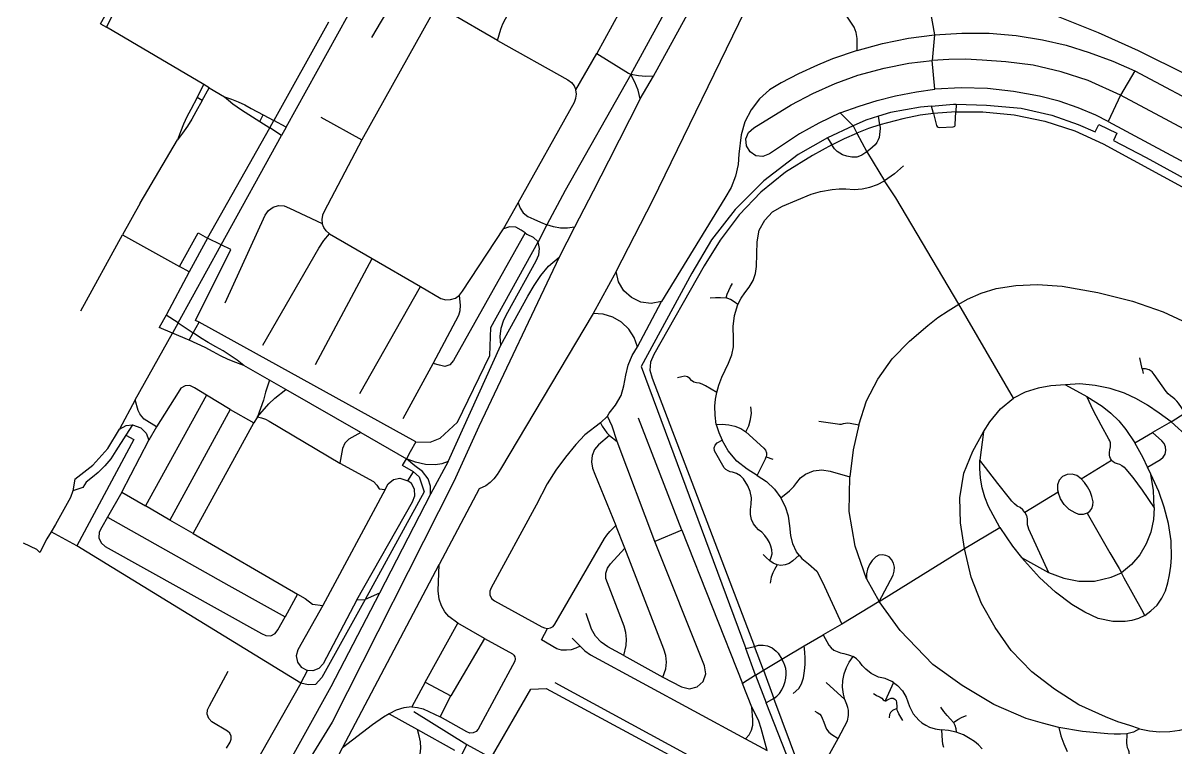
# Model space of a CAD drawing. Header units: metres. Extents: x 327752 to 330302, y 2791504 to 2794271.
# Drawn here: x 327771 to 328526, y 2791963 to 2792438 of the extents above; entities that cross this region are included whole.
import ezdxf

# ---------------------------------------------------------------- set-up
doc = ezdxf.new("R2010")
doc.units = ezdxf.units.M

msp = doc.modelspace()

# ---------------------------------------------------------------- linework, layer by layer
for p, q in [((328199.82, 2792514.67), (328146.72, 2792417.66)), ((328037.68, 2792441.68), (327992.68, 2792360.97)), ((327821.58, 2792437.04), (327825.49, 2792434.74)), ((327889.28, 2792397.26), (327825.49, 2792434.74)), ((327970.84, 2792438.02), (327935.24, 2792373.64)), ((328367.86, 2792429.75), (328366.26, 2792413.09)), ((328132.88, 2792393.74), (328146.72, 2792417.66)), ((328368.07, 2792394.26), (328366.26, 2792413.09)), ((328175.1, 2792387.9), (328183.87, 2792402.69)), ((328498.87, 2792406.22), (328489.47, 2792390.4)), ((327884.86, 2792388.75), (327889.28, 2792397.26)), ((327888.16, 2792386.76), (327892.81, 2792395.19)), ((327892.81, 2792395.19), (327889.28, 2792397.26)), ((327892.81, 2792395.19), (327902.93, 2792389.24)), ((327888.16, 2792386.76), (327884.86, 2792388.75)), ((328489.47, 2792390.4), (328481.41, 2792373.14)), ((328367.16, 2792378.37), (328365.77, 2792383.14)), ((328381.89, 2792384.37), (328381.71, 2792379.44)), ((327925.91, 2792373.09), (327928.21, 2792377.39)), ((327925.91, 2792373.09), (327932.51, 2792368.83)), ((327928.21, 2792377.39), (327935.24, 2792373.64)), ((327932.51, 2792368.83), (327935.24, 2792373.64)), ((327943.27, 2792369.38), (327935.24, 2792373.64)), ((327965.92, 2792375.99), (327992.68, 2792360.97)), ((328305.94, 2792378.67), (328314.47, 2792370.15)), ((328332.01, 2792370.82), (328331.04, 2792376.5)), ((328381.71, 2792379.44), (328367.16, 2792378.37)), ((327891.8, 2792296.73), (327932.51, 2792368.83)), ((327940.22, 2792363.85), (327932.51, 2792368.83)), ((327943.27, 2792369.38), (327940.22, 2792363.85)), ((328314.47, 2792370.15), (328297.62, 2792362.36)), ((328314.47, 2792370.15), (328317.01, 2792365.45)), ((328317.01, 2792365.45), (328323.51, 2792353.21)), ((327847.56, 2792319.61), (327872.14, 2792361.06)), ((327900.74, 2792292.25), (327940.22, 2792363.85)), ((328297.62, 2792362.36), (328300.44, 2792357.73)), ((327847.56, 2792319.61), (327836.12, 2792298.79)), ((328085.47, 2792302.74), (328095.19, 2792319.73)), ((328113.87, 2792305.3), (328108.28, 2792294.15)), ((327808.84, 2792249.1), (327836.12, 2792298.79)), ((327836.12, 2792298.79), (327873.33, 2792278.09)), ((327971.61, 2792299.36), (327999.44, 2792283.24)), ((328132.13, 2792303.75), (328122.09, 2792284.16)), ((327872.61, 2792241.08), (327900.74, 2792292.25)), ((327891.8, 2792296.73), (327879.73, 2792274.53)), ((327900.74, 2792292.25), (327891.8, 2792296.73)), ((327962.5, 2792213.83), (327999.44, 2792283.24)), ((327999.44, 2792283.24), (328031.15, 2792264.88)), ((327879.73, 2792274.53), (327864.64, 2792246.3)), ((327879.73, 2792274.53), (327873.33, 2792278.09)), ((328159.42, 2792274.71), (328144.35, 2792247.32)), ((327991.45, 2792194.91), (328031.15, 2792264.88)), ((328173.3, 2792225.43), (328188.99, 2792255.09)), ((328419.53, 2792191.88), (328383.76, 2792253.29)), ((327864.64, 2792246.3), (327860.1, 2792238.03)), ((327872.61, 2792241.08), (327864.64, 2792246.3)), ((327868.9, 2792234.34), (327860.1, 2792238.03)), ((327872.61, 2792241.08), (327868.9, 2792234.34)), ((327872.61, 2792241.08), (327882.38, 2792234.65)), ((327882.38, 2792234.65), (327886.23, 2792241.53)), ((328028.21, 2792163.27), (327886.23, 2792241.53)), ((327844.4, 2792190.77), (327868.9, 2792234.34)), ((327879.67, 2792229.8), (327868.9, 2792234.34)), ((327879.67, 2792229.8), (327882.38, 2792234.65)), ((328049.23, 2792150.39), (328083.7, 2792226.57)), ((328019.89, 2792178.42), (328039.54, 2792214.52)), ((328503.78, 2792211.01), (328502.27, 2792218.21)), ((327932.26, 2792203.61), (327915.47, 2792213.24)), ((328503.78, 2792211.01), (328504.5, 2792207.98)), ((327942.92, 2792197.49), (327932.26, 2792203.61)), ((328453.55, 2792200.59), (328467.47, 2792192.97)), ((327891.06, 2792193.82), (327851.11, 2792121.3)), ((327906.51, 2792184.43), (327891.06, 2792193.82)), ((327992.09, 2792169.27), (327942.92, 2792197.49)), ((327844.4, 2792190.77), (327834.16, 2792171.51)), ((327906.51, 2792184.43), (327867.15, 2792111.98)), ((327906.51, 2792184.43), (327922.05, 2792175.71)), ((327924.39, 2792179.5), (327922.05, 2792175.71)), ((328149.04, 2792175.65), (328153.69, 2792180.09)), ((328202.23, 2792105.34), (328173.89, 2792178.68)), ((328522.73, 2792176.37), (328510.55, 2792169.25)), ((328522.73, 2792176.37), (328531.91, 2792182.14)), ((327842.67, 2792174.36), (327838.31, 2792167.53)), ((327858.27, 2792172.99), (327853.2, 2792164.22)), ((327882.29, 2792103.17), (327922.05, 2792175.71)), ((327992.09, 2792169.27), (328021.93, 2792152.14)), ((328399.91, 2792169.72), (328397.47, 2792151.15)), ((328498.94, 2792162.47), (328510.55, 2792169.25)), ((327835.56, 2792130.28), (327853.2, 2792164.22)), ((328154.99, 2792167.28), (328159.89, 2792163.34)), ((328184.61, 2792097.94), (328159.89, 2792163.34)), ((328049.23, 2792150.39), (328037.74, 2792128.93)), ((328257.6, 2792153.31), (328261.84, 2792151.89)), ((328463.85, 2792138.91), (328483.77, 2792151.29)), ((328509.46, 2792142.12), (328507.34, 2792146.69)), ((327804.77, 2792138.85), (327803.62, 2792131.05)), ((328022.83, 2792137.74), (328026.68, 2792143.62)), ((328008.09, 2792131.95), (327967.13, 2792056.03)), ((327835.56, 2792130.28), (327826.28, 2792113.79)), ((327835.56, 2792130.28), (327851.11, 2792121.3)), ((328037.74, 2792128.93), (328004.42, 2792064.15)), ((328448.66, 2792130.22), (328426.93, 2792117.02)), ((327867.15, 2792111.98), (327851.11, 2792121.3)), ((327792.18, 2792109.15), (327789.31, 2792104.29)), ((327882.29, 2792103.17), (327867.15, 2792111.98)), ((328165.06, 2792093.55), (328159.18, 2792108.38)), ((327806.13, 2792095.21), (327789.31, 2792104.29)), ((327882.29, 2792103.17), (327950.69, 2792063.38)), ((328202.23, 2792105.34), (328184.61, 2792097.94)), ((328202.23, 2792105.34), (328241.97, 2792004.88)), ((328387.4, 2792093.27), (328410.62, 2792107.05)), ((327952.83, 2792005.19), (327806.13, 2792095.21)), ((328331.57, 2792058.75), (328387.4, 2792093.27)), ((328424.83, 2792087.57), (328442.45, 2792077.59)), ((327980.06, 2791962.9), (328043.32, 2792082.83)), ((328323.3, 2792073.44), (328331.57, 2792058.75)), ((327950.69, 2792063.38), (327942.52, 2792048.57)), ((328004.42, 2792064.15), (327994.96, 2792059.9)), ((327989.49, 2792059.78), (327994.96, 2792059.9)), ((328331.57, 2792058.75), (328307.02, 2792043.8)), ((328034.24, 2792005.71), (328055.67, 2792044.38)), ((328073.08, 2792034.38), (328055.67, 2792044.38)), ((328307.02, 2792043.8), (328294.82, 2792036.72)), ((328073.08, 2792034.38), (328051.16, 2791996.8)), ((328130.59, 2792034.68), (328135.68, 2792029.38)), ((328282.46, 2792029.55), (328294.82, 2792036.72)), ((328244.14, 2792027.84), (328249.85, 2792029.26)), ((328250.57, 2792010.47), (328244.14, 2792027.84)), ((328255.79, 2792013.66), (328249.85, 2792029.26)), ((328164.3, 2792023.27), (328189.96, 2792009.14)), ((328255.79, 2792013.66), (328267.71, 2792020.93)), ((327952.83, 2792005.19), (327957.22, 2792013.48)), ((328250.57, 2792010.47), (328241.97, 2792004.88)), ((328250.57, 2792010.47), (328255.79, 2792013.66)), ((328250.57, 2792010.47), (328257.65, 2791992.35)), ((328255.79, 2792013.66), (328262.64, 2791995.22)), ((327952.83, 2792005.19), (327922.5, 2791951.72)), ((328034.24, 2792005.71), (328025.43, 2791989.56)), ((328034.24, 2792005.71), (328051.16, 2791996.8)), ((328119.15, 2792005.67), (328218.67, 2791951.55)), ((328248.15, 2791989.38), (328241.97, 2792004.88)), ((328296.88, 2792005.7), (328309.16, 2791994.45)), ((328340.98, 2792005.58), (328335.45, 2791993.68)), ((328044.04, 2791983.21), (328051.16, 2791996.8)), ((328262.64, 2791995.22), (328257.65, 2791992.35)), ((328279, 2791951.25), (328262.64, 2791995.22)), ((328273.31, 2791952.29), (328257.65, 2791992.35)), ((328010.59, 2791985.07), (328029.12, 2791974.8)), ((328026.93, 2791986.67), (328061.53, 2791964.97)), ((328029.12, 2791974.8), (328053.43, 2791961.31)), ((328061.53, 2791964.97), (328058.26, 2791958.63)), ((328061.53, 2791964.97), (328077.37, 2791956.35)), ((328244.12, 2791968.62), (328258.22, 2791961.01)), ((328295.9, 2791953.14), (328304.75, 2791968.95))]:
    msp.add_line(p, q)
for points in [[(328183.87, 2792402.69), (328234.11, 2792494.8), (328251.82, 2792531.63)], [(328168.92, 2792403.93), (328226.58, 2792509.61), (328224.4, 2792528.63)], [(328159.42, 2792274.71), (328183.34, 2792321.61), (328247.69, 2792454.02), (328268.05, 2792485.35), (328277.02, 2792501.62), (328283.7, 2792514.84)], [(328309.71, 2792511.43), (328330.25, 2792499.67), (328336.32, 2792496.49), (328346.54, 2792493.21), (328377.3, 2792476.58), (328447.7, 2792442.25), (328474.95, 2792431.24), (328501.24, 2792419.58), (328533.17, 2792403.57), (328597.63, 2792367.64)], [(328081.57, 2792426.03), (328083.8, 2792433.48), (328085.09, 2792437.01), (328086.79, 2792440.38), (328107.59, 2792477.16), (328107.93, 2792479.53), (328107.13, 2792481.77), (328105.39, 2792483.41), (328103.07, 2792484.07), (328100.72, 2792483.58), (328098.86, 2792482.08), (328097.52, 2792480.17)], [(328301.38, 2792458.28), (328301.47, 2792461.34), (328302.27, 2792464.3), (328309.01, 2792477.35), (328311.5, 2792479.99), (328314.88, 2792481.35), (328318.52, 2792481.21), (328321.44, 2792479.98), (328357.69, 2792459.55), (328360.26, 2792457.69), (328362.29, 2792455.24), (328363.65, 2792452.38), (328364.28, 2792449.29), (328367.86, 2792429.75)], [(327821.58, 2792437.04), (327830.34, 2792452.63), (327833.41, 2792458.12), (327836.73, 2792463.47), (327840.27, 2792468.66), (327844.03, 2792473.71)], [(327825.49, 2792434.74), (327833.68, 2792450.59), (327836.48, 2792456.27), (327839.14, 2792462.02), (327841.66, 2792467.83), (327844.03, 2792473.71)], [(327943.27, 2792369.38), (327997.43, 2792467.36)], [(327999.34, 2792428), (328012.02, 2792449.54), (328014.11, 2792452.59), (328017.12, 2792454.76), (328020.69, 2792455.78), (328024.41, 2792455.52), (328027.81, 2792454.02), (328040.21, 2792447.22)], [(328317.18, 2792419.47), (328317.19, 2792423.56), (328317.15, 2792427.44), (328316.43, 2792431.25), (328315.07, 2792434.89), (328303.33, 2792452.51), (328302.01, 2792455.28), (328301.38, 2792458.28)], [(328081.57, 2792426.03), (328049.87, 2792444.35), (328047.32, 2792445.05), (328044.67, 2792445.11), (328042.08, 2792444.55), (328039.71, 2792443.38), (328037.68, 2792441.68)], [(328081.57, 2792426.03), (328127.74, 2792400.3), (328130.01, 2792398.57), (328131.76, 2792396.35), (328132.88, 2792393.74)], [(328317.18, 2792419.47), (328333.82, 2792424.08), (328350.74, 2792427.62), (328367.86, 2792429.75)], [(328367.86, 2792429.75), (328385.71, 2792430.93), (328403.54, 2792430.89), (328421.32, 2792429.32), (328438.61, 2792426.56), (328453.97, 2792422.97), (328469.04, 2792418.29), (328484.49, 2792412.55), (328498.87, 2792406.22)], [(328146.72, 2792417.66), (328167.36, 2792404.75), (328168.92, 2792403.93)], [(328317.18, 2792419.47), (328300.94, 2792414.11), (328291.1, 2792410.04), (328278.68, 2792404.21), (328267.28, 2792398.29), (328259.71, 2792393.69), (328253.14, 2792387.79), (328247.74, 2792380.73), (328243.67, 2792372.84), (328241.19, 2792364.36), (328239.64, 2792351.74), (328239.12, 2792344.91), (328237.54, 2792337.2), (328234.59, 2792329.88), (328230.42, 2792322.84), (328188.99, 2792255.09)], [(328305.94, 2792378.67), (328292.03, 2792371.89), (328279.48, 2792365.06), (328259.79, 2792351.83), (328255.44, 2792350.07), (328250.87, 2792350.6), (328247.01, 2792353.1), (328244.66, 2792357.04), (328244.3, 2792361.6), (328246.02, 2792365.85), (328249.44, 2792368.91), (328273.95, 2792384.06), (328288.09, 2792391.42), (328302.66, 2792397.89), (328317.6, 2792403.47), (328334.89, 2792408.06), (328351.04, 2792411.16), (328366.26, 2792413.09)], [(328489.47, 2792390.4), (328468.33, 2792399.84), (328450.63, 2792405.64), (328432.39, 2792409.93), (328414.52, 2792412.15), (328398.93, 2792413.23), (328388.11, 2792413.79), (328377.27, 2792413.75), (328366.26, 2792413.09)], [(328168.92, 2792403.93), (328125.82, 2792327.88), (328113.87, 2792305.3)], [(328183.87, 2792402.69), (328178.84, 2792402.53), (328173.84, 2792402.95), (328168.92, 2792403.93)], [(328175.1, 2792387.9), (328173.69, 2792393.48), (328171.61, 2792398.84), (328168.92, 2792403.93)], [(328498.87, 2792406.22), (328549.76, 2792379.19), (328556.43, 2792375.06), (328562.22, 2792370.1), (328566.92, 2792364.13), (328570.38, 2792357.36), (328572.44, 2792350.06), (328570.92, 2792340.13)], [(328481.41, 2792373.14), (328473.43, 2792377.17), (328461.84, 2792382.02), (328449.31, 2792386.26), (328436.5, 2792389.58), (328419.59, 2792392.75), (328402.47, 2792394.61), (328385.26, 2792395.1), (328368.07, 2792394.26)], [(327884.86, 2792388.75), (327880.79, 2792380.94), (327878.28, 2792376.12), (327875.97, 2792371.21), (327873.93, 2792366.18), (327872.14, 2792361.06)], [(327902.93, 2792389.24), (327905.54, 2792386.92), (327908.26, 2792384.72), (327911.09, 2792382.67), (327914.01, 2792380.75), (327925.91, 2792373.09)], [(327902.93, 2792389.24), (327907.43, 2792387.72), (327911.84, 2792385.94), (327916.13, 2792383.9), (327920.3, 2792381.6), (327928.21, 2792377.39)], [(328095.19, 2792319.73), (328132.04, 2792385.75), (328132.99, 2792388.31), (328133.28, 2792391.03), (328132.88, 2792393.74)], [(328175.1, 2792387.9), (328154.25, 2792347.07), (328144.16, 2792327.31), (328132.13, 2792303.75)], [(328305.94, 2792378.67), (328318.36, 2792383.08), (328330.13, 2792386.75), (328342.33, 2792389.82), (328355.97, 2792392.47), (328368.07, 2792394.26)], [(328481.41, 2792373.14), (328546.11, 2792338.31), (328548.7, 2792337.68), (328551.34, 2792337.78), (328553.86, 2792338.6), (328556.05, 2792340.06), (328557.77, 2792342.07), (328558.87, 2792344.47), (328559.27, 2792347.07), (328558.95, 2792349.68), (328557.92, 2792352.1), (328556.27, 2792354.16), (328554.11, 2792355.69), (328489.47, 2792390.4)], [(327888.16, 2792386.76), (327884.02, 2792379.28), (327881.39, 2792374.52), (327878.52, 2792369.89), (327875.44, 2792365.4), (327872.14, 2792361.06)], [(328365.77, 2792383.14), (328358.68, 2792382.52), (328338.97, 2792378.96), (328331.04, 2792376.5)], [(328365.77, 2792383.14), (328380.25, 2792384.42), (328381.89, 2792384.37)], [(328381.89, 2792384.37), (328401.91, 2792383.76), (328424.53, 2792381.7), (328444.56, 2792377.09), (328461.8, 2792371.01), (328473.06, 2792366.27), (328475.4, 2792371.12), (328487.27, 2792365.45), (328484.89, 2792360.52), (328506.4, 2792349.41), (328639.41, 2792276.61)], [(328331.04, 2792376.5), (328322.72, 2792373.93), (328314.47, 2792370.15)], [(328367.16, 2792378.37), (328358.49, 2792377.14), (328347.03, 2792374.89), (328332.01, 2792370.82)], [(328367.16, 2792378.37), (328369.16, 2792370.51), (328369.54, 2792369.81), (328370.18, 2792369.33), (328370.96, 2792369.14), (328380.07, 2792369.58), (328380.57, 2792369.7), (328380.99, 2792370.02), (328381.26, 2792370.47), (328381.32, 2792370.99), (328381.71, 2792379.44)], [(328381.71, 2792379.44), (328399.4, 2792379.29), (328419.88, 2792377.33), (328440.03, 2792373.25), (328459.6, 2792366.95), (328478.33, 2792358.52), (328637.82, 2792271.6)], [(328300.44, 2792357.73), (328308.8, 2792361.91), (328317.01, 2792365.45)], [(328332.01, 2792370.82), (328324.63, 2792368.4), (328317.01, 2792365.45)], [(328332.01, 2792370.82), (328332.1, 2792368.46), (328332.08, 2792366.51), (328331.83, 2792364.56), (328331.44, 2792362.64), (328330.89, 2792360.97), (328330.11, 2792359.38), (328328.88, 2792357.73), (328327.17, 2792356.14), (328325.38, 2792354.63), (328323.51, 2792353.21)], [(327992.68, 2792360.97), (327968.13, 2792314.13), (327967.02, 2792311.63), (327966.58, 2792308.94), (327966.87, 2792306.22)], [(328297.62, 2792362.36), (328278.56, 2792351.42), (328255.94, 2792334.12), (328237.32, 2792315.43), (328221.81, 2792295.49), (328208.9, 2792273.74), (328175.77, 2792212.56), (328244.14, 2792027.84)], [(328300.44, 2792357.73), (328287.83, 2792350.83), (328270.21, 2792339.91), (328254.12, 2792326.86), (328239.81, 2792311.89), (328227.53, 2792295.24), (328216.84, 2792278.47), (328183.97, 2792220.4), (328181.79, 2792215.46), (328181.45, 2792210.07), (328182.99, 2792204.9), (328249.85, 2792029.26)], [(328323.51, 2792353.21), (328320.21, 2792350.99), (328318.64, 2792350.25), (328317.01, 2792349.77), (328315.33, 2792349.65), (328313.63, 2792349.7), (328310.47, 2792350.23), (328307.46, 2792351.32), (328305.7, 2792352.21), (328304.08, 2792353.34), (328302.23, 2792355.18), (328300.44, 2792357.73)], [(328323.51, 2792353.21), (328323.99, 2792352.46), (328335.06, 2792334.24)], [(328347.38, 2792344), (328341.61, 2792338.66), (328335.06, 2792334.24)], [(328238.95, 2792253.18), (328241.07, 2792257.24), (328243.61, 2792260.73), (328246.37, 2792264.44), (328249.01, 2792268.87), (328250.56, 2792273.38), (328251.29, 2792278.1), (328251.36, 2792286.36), (328251.61, 2792294.23), (328253.04, 2792301.82), (328256.59, 2792308.38), (328261.76, 2792313.77), (328268.17, 2792317.63), (328287.02, 2792325.48), (328293.19, 2792327.21), (328300.77, 2792328.51), (328305.29, 2792328.94), (328309.82, 2792328.85), (328315.09, 2792328.48), (328320.35, 2792328.85), (328325.52, 2792329.95), (328330.49, 2792331.73), (328335.06, 2792334.24)], [(328383.76, 2792253.29), (328342.35, 2792323.08), (328335.06, 2792334.24)], [(328095.19, 2792319.73), (328096.36, 2792316.2), (328098.5, 2792313.15), (328101.44, 2792310.84), (328105.38, 2792309.05), (328109.71, 2792307.09), (328113.87, 2792305.3)], [(327903.29, 2792254.23), (327929.57, 2792311.74), (327931.66, 2792314.8), (327934.67, 2792316.96), (327938.25, 2792317.97), (327941.96, 2792317.72), (327945.36, 2792316.23), (327966.87, 2792306.22)], [(327971.61, 2792299.36), (327969.45, 2792301.44), (327967.85, 2792303.67), (327966.87, 2792306.22)], [(328132.13, 2792303.75), (328127.53, 2792303.18), (328122.89, 2792303.25), (328118.31, 2792303.96), (328113.87, 2792305.3)], [(327873.33, 2792278.09), (327885.69, 2792300.07), (327891.8, 2792296.73)], [(327927.93, 2792226.63), (327964.55, 2792290), (327967.79, 2792295.06), (327971.61, 2792299.36)], [(328099.78, 2792300.1), (328052.81, 2792216.44), (328050.45, 2792213.75), (328047.04, 2792212.65), (328043.53, 2792213.45), (328039.54, 2792214.52)], [(328056.65, 2792259.33), (328058.61, 2792261.92), (328085.47, 2792302.74)], [(328099.78, 2792300.1), (328097.22, 2792301.88), (328093.57, 2792303.88), (328089.4, 2792304.12), (328085.47, 2792302.74)], [(328099.78, 2792300.1), (328100.91, 2792299.31), (328104.87, 2792297.25), (328108.28, 2792294.15)], [(327886.23, 2792241.53), (327883.95, 2792242.79), (327906.97, 2792289.12), (327900.74, 2792292.25)], [(328028.21, 2792163.27), (328037.58, 2792162.93), (328044.16, 2792165.62), (328055.36, 2792176.09), (328076.64, 2792219.75), (328077.24, 2792238.05), (328108.28, 2792294.15)], [(328083.7, 2792226.57), (328083.35, 2792232.19), (328084.02, 2792237.77), (328085.68, 2792243.15), (328088.3, 2792248.14), (328106.95, 2792281.71), (328108.62, 2792285.67), (328109.07, 2792289.93), (328108.28, 2792294.15)], [(328122.09, 2792284.16), (328069.4, 2792173.18), (328052.96, 2792137.17), (327973.37, 2791979.6), (327944.69, 2791933), (327917.88, 2791889.48), (327884.22, 2791836.25), (327861.78, 2791796.78)], [(328083.7, 2792226.57), (328101.55, 2792258.72), (328105.53, 2792265.6), (328110.05, 2792272.15), (328115.09, 2792278.31), (328122.09, 2792284.16)], [(328188.99, 2792255.09), (328182.29, 2792253.92), (328175.53, 2792254.8), (328169.36, 2792257.66), (328164.33, 2792262.23), (328160.91, 2792268.1), (328159.42, 2792274.71)], [(328231.26, 2792257.48), (328232.1, 2792259.96), (328233.08, 2792262.39), (328234.21, 2792264.76), (328235.48, 2792267.04)], [(328031.15, 2792264.88), (328044.54, 2792257.12), (328047.68, 2792256.27), (328050.94, 2792256.37), (328054.01, 2792257.42), (328056.65, 2792259.33)], [(328039.54, 2792214.52), (328056.27, 2792246.09), (328057.27, 2792249.19), (328057.42, 2792252.57), (328056.65, 2792259.33)], [(328383.76, 2792253.29), (328389.48, 2792256.64), (328398.38, 2792260.69), (328408.26, 2792263.63), (328421.01, 2792265.7), (328435.17, 2792266.21), (328451.44, 2792265.22), (328474.74, 2792261.07), (328497.34, 2792255.28), (328517.47, 2792248.32), (328530.08, 2792242.57), (328542.09, 2792235.96), (328561.23, 2792224.2)], [(328220.96, 2792257.52), (328224.3, 2792257.77), (328227.63, 2792257.81), (328231.26, 2792257.48)], [(328225.25, 2792195.59), (328226.55, 2792200.41), (328228.44, 2792205.62), (328232.88, 2792214.8), (328235.13, 2792220.21), (328236.22, 2792225.45), (328236.12, 2792230.79), (328235.88, 2792238.82), (328236.8, 2792246.08), (328238.95, 2792253.18)], [(328238.95, 2792253.18), (328236.65, 2792254.86), (328234.12, 2792256.36), (328231.26, 2792257.48)], [(328318.16, 2792174.41), (328323.32, 2792189.99), (328330.68, 2792204.38), (328340.13, 2792217.52), (328351.44, 2792229.09), (328363.47, 2792239.5), (328369.94, 2792244.56), (328376.76, 2792249.12), (328383.76, 2792253.29)], [(328144.35, 2792247.32), (328083.6, 2792145.23), (328081.47, 2792141.79), (328079.3, 2792139.03), (328076.79, 2792136.59), (328073.95, 2792134.5), (328069.51, 2792132.43), (328043.32, 2792082.83)], [(328173.3, 2792225.43), (328171.11, 2792231.59), (328167.55, 2792237.08), (328162.83, 2792241.61), (328157.18, 2792244.93), (328150.9, 2792246.87), (328144.35, 2792247.32)], [(327915.47, 2792213.24), (327910.29, 2792215.09), (327905.21, 2792217.22), (327900.27, 2792219.65), (327895.41, 2792222.25), (327890.28, 2792224.99), (327885.01, 2792227.48), (327879.67, 2792229.8)], [(327915.47, 2792213.24), (327911.15, 2792216.66), (327906.64, 2792219.84), (327901.96, 2792222.76), (327897.11, 2792225.41), (327892.11, 2792228.35), (327887.19, 2792231.43), (327882.38, 2792234.65)], [(328153.69, 2792180.09), (328154.73, 2792182.07), (328158.96, 2792187.3), (328162.53, 2792193.53), (328164.29, 2792199.84), (328165.64, 2792206.92), (328167.19, 2792213.45), (328169.75, 2792219.67), (328173.3, 2792225.43)], [(328531.91, 2792182.14), (328527.5, 2792188.59), (328526.45, 2792189.96), (328525.25, 2792191.2), (328523.9, 2792192.29), (328522.27, 2792193.37), (328520.81, 2792194.66), (328519.53, 2792196.14), (328511.59, 2792207.43), (328510.33, 2792209.02), (328508.31, 2792210.32), (328505.98, 2792210.95), (328503.78, 2792211.01)], [(327891.06, 2792193.82), (327883.17, 2792198.68), (327880.25, 2792200.04), (327877.02, 2792199.9), (327874.2, 2792198.32), (327872.43, 2792195.64), (327858.27, 2792172.99)], [(327932.26, 2792203.61), (327929.77, 2792195.76), (327928.35, 2792190.54), (327924.39, 2792179.5)], [(328225.25, 2792195.59), (328217.93, 2792199.87), (328215.74, 2792200.94), (328213.83, 2792201.57), (328211.87, 2792201.9), (328210.15, 2792202.38), (328208.74, 2792203.44), (328207.55, 2792204.7), (328206.05, 2792205.78), (328204.18, 2792206.19), (328202.28, 2792205.89), (328199.38, 2792205.04)], [(328453.55, 2792200.59), (328443.93, 2792199.84), (328435.58, 2792198.35), (328427.09, 2792195.83), (328419.53, 2792191.88)], [(328522.73, 2792176.37), (328514.86, 2792182.1), (328507.35, 2792187.26), (328500.16, 2792191.31), (328492.25, 2792195.08), (328482.73, 2792198.16), (328472.94, 2792200.21), (328462.97, 2792201.2), (328453.55, 2792200.59)], [(327924.39, 2792179.5), (327931.97, 2792188.08), (327935.88, 2792191.85), (327942.92, 2792197.49)], [(328224.89, 2792174.6), (328224.1, 2792180.6), (328224.04, 2792186.52), (328224.46, 2792191.16), (328225.25, 2792195.59)], [(328399.91, 2792169.72), (328404.12, 2792176.28), (328411.09, 2792184.8), (328419.53, 2792191.88)], [(328467.47, 2792192.97), (328477.62, 2792186.49), (328483.35, 2792182.06), (328488.51, 2792176.97), (328493.03, 2792171.32), (328498.94, 2792162.47)], [(328483.77, 2792151.29), (328483.11, 2792152.29), (328482.67, 2792153.42), (328482.47, 2792154.6), (328482.45, 2792156.21), (328482.59, 2792158.06), (328483, 2792159.91), (328483.05, 2792161.33), (328482.93, 2792162.64), (328482.51, 2792163.89), (328481.93, 2792164.99), (328476.81, 2792174.22), (328471.97, 2792183.51), (328467.47, 2792192.97)], [(327858.27, 2792172.99), (327850.26, 2792178.11), (327848.62, 2792179.75), (327847.32, 2792181.66), (327846.42, 2792183.8), (327844.4, 2792190.77)], [(328244.22, 2792169.88), (328246.13, 2792173.69), (328247.36, 2792177.77), (328247.85, 2792182), (328247.59, 2792186.25)], [(327924.39, 2792179.5), (327927.1, 2792178.96), (327929.69, 2792178.04), (327932.13, 2792176.77), (327978.27, 2792149.35)], [(328159.89, 2792163.34), (328158.94, 2792166.78), (328157.85, 2792170.2), (328156.61, 2792173.55), (328155.22, 2792176.85), (328153.69, 2792180.09)], [(328292.08, 2792176.68), (328304.32, 2792174.99), (328305.63, 2792174.84), (328306.95, 2792174.89), (328308.24, 2792175.15), (328309.5, 2792175.44), (328311.01, 2792175.6), (328312.52, 2792175.5), (328318.16, 2792174.41)], [(328534.89, 2791976.01), (328541.96, 2791978.83), (328548.45, 2791982.82), (328554.35, 2791987.63), (328559.51, 2791993.22), (328563.83, 2791999.47), (328568.44, 2792007.75), (328572.84, 2792019.81), (328575.67, 2792032.34), (328577.54, 2792045.95), (328578.29, 2792064.98), (328577.59, 2792078.32), (328574.75, 2792096.52), (328569.21, 2792114.13), (328561.36, 2792130.86), (328551.07, 2792146.41), (328544.63, 2792155.17), (328539.49, 2792160.96), (328534.32, 2792165.75), (328522.73, 2792176.37)], [(327804.77, 2792138.85), (327816.52, 2792147.88), (327826.43, 2792158.89), (327834.16, 2792171.51)], [(327834.16, 2792171.51), (327838.52, 2792173.88), (327842.67, 2792174.36)], [(327842.67, 2792174.36), (327848.12, 2792172.44), (327851.57, 2792168.9), (327853.2, 2792164.22)], [(327992.09, 2792169.27), (327984.3, 2792165), (327981.7, 2792162.27), (327980.15, 2792158.83), (327978.27, 2792149.35)], [(328149.04, 2792175.65), (328138.75, 2792167.83), (328132.98, 2792161.42), (328126.1, 2792153.27), (328119.78, 2792144.68), (328114.06, 2792135.69), (328106.89, 2792121.79), (328077.57, 2792067.59), (328076.58, 2792065.36), (328076.62, 2792062.92), (328077.69, 2792060.72), (328079.58, 2792059.18), (328110.75, 2792042.15), (328112.47, 2792041.29), (328114.38, 2792041.03)], [(328149.04, 2792175.65), (328150.25, 2792173.38), (328151.65, 2792171.21), (328153.24, 2792169.17), (328154.99, 2792167.28)], [(328224.89, 2792174.6), (328228.82, 2792174.73), (328233.07, 2792174.44), (328237.09, 2792173.47), (328240.88, 2792171.86), (328244.22, 2792169.88)], [(328224.89, 2792174.6), (328226.63, 2792169.32), (328228.83, 2792164.24)], [(328244.22, 2792169.88), (328256.11, 2792159), (328257.18, 2792157.69), (328257.8, 2792156.11), (328257.86, 2792154.73), (328257.6, 2792153.31)], [(328318.16, 2792174.41), (328314.6, 2792157.93), (328312.24, 2792140.29)], [(328387.4, 2792093.27), (328384.72, 2792110.23), (328384.38, 2792126.57), (328387.01, 2792142.69), (328392.81, 2792157.14), (328399.91, 2792169.72)], [(328507.34, 2792146.69), (328515.78, 2792151.6), (328517.56, 2792153.18), (328518.78, 2792155.24), (328519.3, 2792157.56), (328519.08, 2792159.93), (328518.15, 2792162.13), (328516.59, 2792163.93), (328510.55, 2792169.25)], [(327838.31, 2792167.53), (327831.78, 2792157.27), (327828.37, 2792152.2), (327824.5, 2792147.47), (327820.19, 2792143.13), (327816.51, 2792140.02), (327812.16, 2792136.75), (327810, 2792133.39), (327803.62, 2792131.05)], [(327838.31, 2792167.53), (327843.51, 2792164.75), (327806.13, 2792095.21)], [(328028.21, 2792163.27), (328024.51, 2792156.58), (328021.93, 2792152.14)], [(328154.99, 2792167.28), (328147.67, 2792161.22), (328145.22, 2792158.25), (328143.7, 2792154.32), (328143.2, 2792150.12), (328143.78, 2792145.95), (328145.38, 2792142.04), (328159.18, 2792108.38)], [(328260.02, 2792085.21), (328260.89, 2792087.68), (328261.43, 2792089.89), (328261.36, 2792092.49), (328260.58, 2792094.97), (328259.64, 2792097.24), (328258.48, 2792099.4), (328256.7, 2792101.9), (328254.62, 2792104.15), (328252.52, 2792105.68), (328250.96, 2792107.28), (328249.21, 2792109.53), (328247.88, 2792112.46), (328247.21, 2792115.59), (328247.21, 2792118.8), (328247.67, 2792122.42), (328247.85, 2792126.55), (328247.04, 2792130.6), (328245.5, 2792134.36), (328242.7, 2792139), (328240.71, 2792140.99), (328238.23, 2792142.44), (328235.49, 2792143.32), (328234, 2792143.64), (328232.59, 2792144.21), (328231.24, 2792145.04), (328230.05, 2792146.09), (328223.82, 2792157.35), (328223.56, 2792159.28), (328224.17, 2792161.13), (328225.55, 2792162.52), (328228.83, 2792164.24)], [(328251.63, 2792141.18), (328245.05, 2792145.29), (328238.25, 2792150.67), (328232.59, 2792157.24), (328228.83, 2792164.24)], [(328507.34, 2792146.69), (328504.52, 2792152.8), (328498.94, 2792162.47)], [(327978.27, 2792149.35), (328000.5, 2792137.21), (328002.64, 2792134.9), (328004.23, 2792132.34), (328008.09, 2792131.95)], [(328026.68, 2792143.62), (328019.41, 2792147.79), (328021.93, 2792152.14)], [(328049.23, 2792150.39), (328045.24, 2792148.88), (328041.05, 2792148.12), (328034.45, 2792148.46), (328027.94, 2792149.88), (328021.93, 2792152.14)], [(328037.74, 2792128.93), (328037.76, 2792134.13), (328036.16, 2792139.06), (328032.55, 2792143.82), (328027.57, 2792147.55), (328021.93, 2792152.14)], [(328251.63, 2792141.18), (328257.16, 2792152.12), (328257.6, 2792153.31)], [(328426.93, 2792117.02), (328425.65, 2792118.7), (328423.96, 2792120.15), (328421.99, 2792121.19), (328420.09, 2792122.67), (328418.41, 2792124.36), (328416.97, 2792126.28), (328409.23, 2792135.89), (328397.47, 2792151.15)], [(328410.62, 2792107.05), (328403.17, 2792120.95), (328400.83, 2792126.89), (328399.08, 2792133.05), (328397.96, 2792139.35), (328397.49, 2792145.71), (328397.47, 2792151.15)], [(328483.77, 2792151.29), (328484.81, 2792150.3), (328486.05, 2792149.58), (328487.47, 2792149.04), (328488.87, 2792148.55), (328490.47, 2792147.77), (328491.91, 2792146.71), (328493.12, 2792145.41), (328497.61, 2792139.82), (328503.8, 2792131.48), (328511.62, 2792119.94)], [(328026.68, 2792143.62), (328030.41, 2792140.37), (328033.49, 2792130.5), (327994.96, 2792059.9)], [(328008.09, 2792131.95), (328010.05, 2792135.79), (328013.45, 2792138.45), (328017.66, 2792139.41), (328022.83, 2792137.74)], [(328251.63, 2792141.18), (328257.84, 2792137.29), (328263.06, 2792132.24), (328267.24, 2792126.48)], [(328267.24, 2792126.48), (328272.89, 2792131.1), (328275.61, 2792134.05), (328277.58, 2792136.5), (328280.07, 2792139.63), (328283.23, 2792142.11), (328288.45, 2792144.14), (328294.01, 2792144.8), (328299.55, 2792144.04), (328312.24, 2792140.29)], [(328323.3, 2792073.44), (328315.73, 2792094.98), (328311.91, 2792117.5), (328312.24, 2792140.29)], [(328463.85, 2792138.91), (328460.97, 2792141.07), (328457.91, 2792142.15), (328454.65, 2792141.93), (328451.7, 2792140.52), (328449.5, 2792138.12), (328448.33, 2792135.09), (328448.32, 2792131.82), (328448.66, 2792130.22)], [(328467.69, 2792116.52), (328469.44, 2792117.86), (328470.74, 2792119.65), (328471.47, 2792121.73), (328471.59, 2792123.92), (328470.82, 2792127.36), (328469.69, 2792130.66), (328468.07, 2792133.76), (328466.02, 2792136.6), (328463.85, 2792138.91)], [(328505.44, 2792049.5), (328509.51, 2792052.5), (328513.53, 2792056.26), (328516.56, 2792060.78), (328518.96, 2792065.67), (328520.67, 2792070.83), (328521.65, 2792076.18), (328522.43, 2792081.84), (328522.97, 2792087.44), (328522.7, 2792098.43), (328521, 2792109.81), (328518.22, 2792120.36), (328514.58, 2792130.65), (328509.46, 2792142.12)], [(328511.62, 2792119.94), (328511.11, 2792131.29), (328509.46, 2792142.12)], [(327803.62, 2792131.05), (327802, 2792126.7), (327792.18, 2792109.15)], [(327989.49, 2792059.78), (328025.95, 2792123.85), (328027.58, 2792127.83), (328027.36, 2792132.13), (328025.34, 2792135.92), (328022.83, 2792137.74)], [(328279.09, 2792089.08), (328277.37, 2792091.28), (328274.92, 2792096.33), (328273.63, 2792101.78), (328273.07, 2792108.29), (328272.2, 2792114.56), (328270.29, 2792120.6), (328267.24, 2792126.48)], [(328467.69, 2792116.52), (328465.1, 2792115.6), (328462.36, 2792115.64), (328459.8, 2792116.63), (328455.87, 2792118.93), (328452.68, 2792122.15), (328450.23, 2792125.97), (328448.66, 2792130.22)], [(328426.93, 2792117.02), (328427.93, 2792114.9), (328428.42, 2792112.74), (328428.41, 2792110.51), (328428.52, 2792109.08), (328428.84, 2792107.67), (328429.34, 2792106.32), (328442.45, 2792077.59)], [(328467.69, 2792116.52), (328482.63, 2792090.61), (328488.62, 2792080.21), (328490.18, 2792077.51)], [(328511.62, 2792119.94), (328511.13, 2792112.29), (328509.48, 2792104.12), (328506.48, 2792096.34), (328502.24, 2792089.17), (328496.84, 2792082.8), (328490.18, 2792077.51)], [(327826.28, 2792113.79), (327822.59, 2792107.23), (327820.82, 2792104.07), (327820.61, 2792100.45), (327822.02, 2792097.11), (327824.76, 2792094.72), (327927.18, 2792037.71), (327929.98, 2792036.27), (327933.13, 2792036.23), (327935.96, 2792037.61), (327937.86, 2792040.11), (327942.52, 2792048.57)], [(327826.28, 2792113.79), (327905.77, 2792069.19), (327928.89, 2792056.21), (327942.52, 2792048.57)], [(328114.38, 2792041.03), (328116.28, 2792041.38), (328117.97, 2792042.32), (328119.26, 2792043.75), (328151.58, 2792099.91), (328153.27, 2792102.2), (328155.1, 2792104.4), (328157.07, 2792106.45), (328159.18, 2792108.38)], [(327789.31, 2792104.29), (327786.59, 2792099.69), (327781.88, 2792090.75)], [(328410.62, 2792107.05), (328418.9, 2792094.91), (328424.83, 2792087.57)], [(327770.93, 2792097.17), (327779.8, 2792092.89), (327781.88, 2792090.75)], [(328164.3, 2792023.27), (328165.78, 2792029.81), (328166.12, 2792034.08), (328165.69, 2792038.34), (328164.51, 2792042.46), (328152.65, 2792073.71), (328152.56, 2792077.19), (328153.56, 2792080.54), (328155.59, 2792083.39), (328165.06, 2792093.55)], [(328189.96, 2792009.14), (328191.91, 2792014.62), (328192.38, 2792018.98), (328191.94, 2792023.31), (328190.58, 2792027.46), (328165.06, 2792093.55)], [(328189.96, 2792009.14), (328202.13, 2792002.83), (328207.25, 2792001.43), (328212.41, 2792002.65), (328216.33, 2792006.2), (328218.05, 2792011.2), (328217.12, 2792016.4), (328184.61, 2792097.94)], [(328501.95, 2791975.22), (328495.76, 2791977.35), (328487.77, 2791979.8), (328479.83, 2791983.07), (328462.4, 2791990.98), (328446.28, 2792001.18), (328431.46, 2792012.66), (328417.98, 2792026.53), (328407.41, 2792041.58), (328398.57, 2792057.38), (328391.79, 2792074.58), (328387.4, 2792093.27)], [(328255.69, 2792089.42), (328257.44, 2792087.49), (328260.02, 2792085.21)], [(328279.09, 2792089.08), (328275.11, 2792085.28), (328272.71, 2792083.63), (328269.95, 2792082.66), (328267.24, 2792082.26), (328264.68, 2792082.76)], [(328279.09, 2792089.08), (328280.85, 2792086.86), (328285.2, 2792083.29), (328290.63, 2792078.55), (328294.47, 2792071.22), (328307.02, 2792043.8)], [(328331.57, 2792058.75), (328340.81, 2792075.82), (328341.47, 2792078.46), (328341.5, 2792081.18), (328340.89, 2792083.85), (328339.64, 2792086.26), (328337.99, 2792087.85), (328335.93, 2792088.87), (328333.66, 2792089.25), (328331.38, 2792088.91), (328329.3, 2792087.92), (328327.01, 2792085.6), (328325.21, 2792082.88), (328323.98, 2792079.88), (328323.33, 2792076.68), (328323.3, 2792073.44)], [(328505.44, 2792049.5), (328501.39, 2792047.49), (328497.06, 2792046.18), (328492.58, 2792045.57), (328484.61, 2792045.52), (328474.97, 2792047.57), (328466.28, 2792051.61), (328457.65, 2792056.6), (328447.02, 2792064.73), (328436.53, 2792074.36), (328424.83, 2792087.57)], [(328055.67, 2792044.38), (328049.83, 2792048.8), (328047.17, 2792051.9), (328045.01, 2792055.88), (328043.32, 2792060.08), (328042.66, 2792065.63), (328043.32, 2792082.83)], [(328264.68, 2792082.76), (328262.21, 2792083.72), (328260.02, 2792085.21)], [(328264.68, 2792082.76), (328263.03, 2792079.69), (328261.96, 2792077.32), (328260.9, 2792074.59), (328260.27, 2792070.63)], [(328442.45, 2792077.59), (328452.42, 2792074), (328462.35, 2792071.94), (328472.49, 2792071.86), (328483.39, 2792074.54), (328490.18, 2792077.51)], [(328505.44, 2792049.5), (328503.49, 2792053.09), (328492.07, 2792074.03), (328490.18, 2792077.51)], [(328004.42, 2792064.15), (327972.52, 2792002.7), (327939.24, 2791942.85)], [(327950.69, 2792063.38), (327955.77, 2792060.52), (327960.38, 2792056.93), (327967.13, 2792056.03)], [(327967.13, 2792056.03), (327950.91, 2792027.02), (327949.82, 2792023.03), (327950.55, 2792018.96), (327952.95, 2792015.58), (327957.22, 2792013.48)], [(327994.96, 2792059.9), (327966.62, 2792008.92), (327962.49, 2792004.29), (327957.69, 2792004.09), (327952.83, 2792005.19)], [(327989.49, 2792059.78), (327967.48, 2792017.71), (327964.6, 2792014.72), (327960.72, 2792013.25), (327957.22, 2792013.48)], [(328449.12, 2791976.17), (328438.45, 2791978.88), (328427.89, 2791981.98), (328406.64, 2791991.18), (328385.93, 2792003.64), (328366.79, 2792017.46), (328345.28, 2792039.55), (328331.57, 2792058.75)], [(328164.3, 2792023.27), (328153.87, 2792029.03), (328149.47, 2792032.05), (328145.87, 2792035.98), (328143.25, 2792040.63), (328139.64, 2792050.82)], [(328135.68, 2792029.38), (328132.83, 2792028.07), (328129.84, 2792027.08), (328126.72, 2792026.67), (328123.57, 2792026.85), (328120.52, 2792027.61), (328110.41, 2792033.58), (328114.38, 2792041.03)], [(328073.08, 2792034.38), (328091.37, 2792024.38), (328092.37, 2792023.49), (328093.02, 2792022.32), (328093.25, 2792020.99), (328093.02, 2792019.67), (328068.93, 2791975.08), (328067.58, 2791973.47), (328065.68, 2791972.56), (328063.57, 2791972.5), (328061.63, 2791973.31), (328044.04, 2791983.21)], [(328294.82, 2792036.72), (328298.61, 2792030), (328300.12, 2792028.28), (328301.93, 2792026.86), (328303.99, 2792025.81), (328306.2, 2792025.11), (328308.41, 2792024.56), (328311.44, 2792023.68), (328314.42, 2792022.52)], [(328135.68, 2792029.38), (328138.81, 2792026.28), (328142.53, 2792023.82), (328244.12, 2791968.62)], [(328249.85, 2792029.26), (328252.59, 2792029.94), (328255.55, 2792030.06), (328258.47, 2792029.55), (328261.52, 2792028.26), (328264.12, 2792026.19), (328265.31, 2792024.71), (328267.71, 2792020.93)], [(328267.71, 2792020.93), (328268.85, 2792021.63), (328282.46, 2792029.55)], [(328275.17, 2791998.46), (328278.92, 2792001.67), (328280.74, 2792004.82), (328282, 2792008.72), (328282.75, 2792013.3), (328283.1, 2792017.36), (328283.16, 2792021.44), (328282.94, 2792025.52), (328282.46, 2792029.55)], [(328262.64, 2791995.22), (328264.64, 2791996.68), (328266.18, 2791998.49), (328267.73, 2792000.84), (328269.01, 2792003.55), (328270, 2792006.33), (328270.45, 2792008.48), (328270.74, 2792010.88), (328270.73, 2792012.88), (328270.42, 2792014.83), (328269.86, 2792016.73), (328269.05, 2792018.55), (328267.71, 2792020.93)], [(328309.16, 2791994.45), (328308.15, 2791997.99), (328307.48, 2792002.58), (328307.69, 2792006.94), (328308.61, 2792011.23), (328310.07, 2792015.46), (328311.88, 2792018.86), (328314.42, 2792022.52)], [(328340.98, 2792005.58), (328339.79, 2792006.33), (328335.46, 2792008.22), (328331.19, 2792009.13), (328326.32, 2792011.41), (328322.71, 2792014.23), (328320.45, 2792016.68), (328318.82, 2792019.01), (328316.66, 2792021.15), (328314.42, 2792022.52)], [(327904.05, 2791962.54), (327906.46, 2791966.5), (327907.31, 2791968.39), (327907.26, 2791970.45), (327906.35, 2791972.32), (327904.73, 2791973.61), (327894.49, 2791979.78), (327892.49, 2791981.98), (327891.51, 2791984.77), (327891.69, 2791987.72), (327893.03, 2791990.37), (327905.22, 2792013.11)], [(328340.98, 2792005.58), (328343.63, 2792003.58), (328346.8, 2792000.09), (328349.17, 2791996.02), (328351.4, 2791989.85), (328353.91, 2791984.98), (328357.51, 2791980.84), (328359.44, 2791979.28), (328362.01, 2791977.69), (328364.61, 2791976.39), (328368.26, 2791975.17), (328372.36, 2791974.57)], [(328077.37, 2791956.35), (328103.45, 2792001.26), (328113.56, 2792001.73), (328215.91, 2791946.32)], [(328327.89, 2791998.49), (328329.6, 2791997.29), (328330.2, 2791996.95), (328330.99, 2791996.62), (328332.17, 2791996.01), (328333.22, 2791995.27), (328334.23, 2791994.31), (328334.85, 2791993.85), (328335.45, 2791993.68)], [(328335.45, 2791993.68), (328335.98, 2791993.69), (328336.65, 2791994.04), (328338.42, 2791994.83), (328339.35, 2791995.23), (328340.61, 2791995.25), (328341.76, 2791994.73), (328342.58, 2791993.77), (328342.92, 2791992.56), (328343.05, 2791989.64), (328343.06, 2791988.67)], [(328025.43, 2791989.56), (328020.21, 2791989.08), (328015.2, 2791987.57), (328010.59, 2791985.07)], [(328025.43, 2791989.56), (328029.22, 2791989.24), (328032.93, 2791988.38), (328044.04, 2791983.21)], [(328244.12, 2791968.62), (328246.34, 2791971.25), (328247.92, 2791974.3), (328248.77, 2791977.64), (328248.84, 2791981.07), (328248.15, 2791989.38)], [(328258.22, 2791961.01), (328254.36, 2791975.37), (328252.69, 2791980.21), (328250.63, 2791984.89), (328248.15, 2791989.38)], [(328304.75, 2791968.95), (328310.75, 2791980.47), (328311.55, 2791983.89), (328311.48, 2791987.39), (328311.06, 2791989.28), (328310.38, 2791991.09), (328309.16, 2791994.45)], [(328343.06, 2791988.67), (328340.35, 2791987.22), (328338.97, 2791986.03), (328338.31, 2791984.54), (328338, 2791982.41)], [(328347.06, 2791980.68), (328344.39, 2791985.12), (328343.68, 2791986.5), (328343.27, 2791987.56), (328343.06, 2791988.67)], [(328380.14, 2791979.47), (328378.32, 2791981.58), (328376.04, 2791984.08), (328373.82, 2791986.63), (328371.88, 2791989.41)], [(328010.59, 2791985.07), (328007.02, 2791982.91), (327999.8, 2791977.81), (327980.06, 2791962.9)], [(328289.33, 2791986.71), (328290.93, 2791986.03), (328292.65, 2791984.8), (328293.55, 2791983.65), (328294.31, 2791982.33), (328295.4, 2791979.58), (328296.24, 2791977.16), (328297.12, 2791974.92), (328298.57, 2791972.98), (328300.46, 2791971.5), (328304.75, 2791968.95)], [(328380.14, 2791979.47), (328383.02, 2791981.3), (328385.86, 2791982.81), (328388.83, 2791984.04)], [(328028.54, 2791950.97), (328030.06, 2791954.71), (328031, 2791958.65), (328031.37, 2791962.67), (328031.15, 2791966.71), (328030.33, 2791970.66), (328029.12, 2791974.8)], [(328372.36, 2791974.57), (328372.73, 2791967.32), (328372.95, 2791965.52), (328373.71, 2791963.29)], [(328382.06, 2791973.08), (328376.98, 2791974.19), (328372.36, 2791974.57)], [(328380.14, 2791979.47), (328381.08, 2791977.63), (328381.77, 2791975.37), (328382.06, 2791973.08)], [(328399.07, 2791962.17), (328396.5, 2791964.87), (328393.87, 2791966.98), (328391.18, 2791968.67), (328386.73, 2791971.22), (328382.06, 2791973.08)], [(328449.12, 2791976.17), (328450.54, 2791970.68), (328452.43, 2791965.42), (328454.75, 2791960.34)], [(328493.74, 2791972.06), (328489.61, 2791971.75), (328485.46, 2791971.69), (328481.31, 2791971.89), (328464.79, 2791973.48), (328449.12, 2791976.17)], [(328501.95, 2791975.22), (328498.1, 2791973.12), (328493.74, 2791972.06)], [(328501.95, 2791975.22), (328508.59, 2791974.02), (328515.21, 2791973.35), (328521.86, 2791973.47), (328528.45, 2791974.36), (328534.89, 2791976.01)], [(328493.74, 2791972.06), (328493.54, 2791965.79), (328493.62, 2791964.37), (328494.03, 2791963.03), (328494.62, 2791961.78), (328495.12, 2791960.32), (328496.46, 2791940.21)], [(327914.79, 2791817.76), (327918.85, 2791830.25), (327922.04, 2791842.99), (327924.95, 2791852.19), (327928.43, 2791861.18), (327932.49, 2791869.93), (327980.06, 2791962.9)]]:
    msp.add_lwpolyline(points)

doc.saveas('drawing.dxf')
